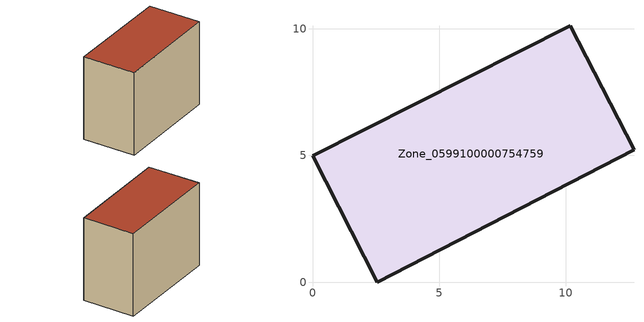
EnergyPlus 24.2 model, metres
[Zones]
Zone_0599100000754759
 floor ground (C_G): 10.16,10.11 12.69,5.21 2.56,0 0,4.99 z0
 wall outside (C_F): 12.69,5.21 10.16,10.11 0,4.99 2.56,0 12.69,5.21 z0:8.93
 roof outside (C_R): 0,4.99 2.56,0 12.69,5.21 10.16,10.11 z8.93
[BUILDING]
Pand.0599100000754759: North Axis=0; Terrain=City; Loads Convergence Tolerance Value=0.04; Temperature Convergence Tolerance Value=0.4; Solar Distribution=FullExterior; Maximum Number of Warmup Days=25; Minimum Number of Warmup Days=1
[Site:Location]
Rotterdam.The.Hague.AP_ZH_NLD Design_Conditions: Latitude=51.96; Longitude=4.45; Time Zone=1; Elevation=-4.5
[SITE:GROUNDTEMPERATURE:BUILDINGSURFACE]
18, 18, 18, 18, 18, 18, 18, 18, 18, 18, 18, 18
[MATERIAL] Thermal Absorptance=0.9; Solar Absorptance=0.7; Visible Absorptance=0.7
Name | Roughness | Thickness | Conductivity | Density | Specific Heat
G.TI.2006-2014 | MediumSmooth | 0.15 | 0.06 | 540 | 1210
F.TI.2006-2014 | Rough | 0.3 | 0.12 | 1920 | 840
R.TI.2006-2014 | MediumRough | 0.2 | 0.08 | 1500 | 1000
[CONSTRUCTION]
C_G: G.TI.2006-2014
C_F: F.TI.2006-2014
C_R: R.TI.2006-2014
[ZONE]
Zone_0599100000754759: Type=1; Multiplier=1; Ceiling Height=Autocalculate; Volume=Autocalculate; Floor Area=autocalculate; Part of Total Floor Area=Yes
[ZONEINFILTRATION:DESIGNFLOWRATE]
Infil_Zone_0599100000754759: Zone or ZoneList or Space or SpaceList=Zone_0599100000754759; Schedule=AlwaysOn; Design Flow Rate Calculation Method=Flow/Area; Flow Rate per Floor Area=0.0015; Constant Term Coefficient=1; Temperature Term Coefficient=0; Velocity Term Coefficient=0; Velocity Squared Term Coefficient=0
[HVACTEMPLATE:ZONE:IDEALLOADSAIRSYSTEM]
Zone_0599100000754759: Maximum Heating Supply Air Temperature=50; Minimum Cooling Supply Air Temperature=13; Maximum Heating Supply Air Humidity Ratio=0.0156; Minimum Cooling Supply Air Humidity Ratio=0.0077; Heating Limit=NoLimit; Cooling Limit=NoLimit; Dehumidification Control Type=ConstantSensibleHeatRatio; Cooling Sensible Heat Ratio=0.7; Dehumidification Setpoint=60; Humidification Control Type=None; Humidification Setpoint=30; Outdoor Air Method=None; Outdoor Air Flow Rate per Person=0.00944; Outdoor Air Flow Rate per Zone Floor Area=0; Outdoor Air Flow Rate per Zone=0; Demand Controlled Ventilation Type=None; Outdoor Air Economizer Type=NoEconomizer; Heat Recovery Type=None; Sensible Heat Recovery Effectiveness=0.7; Latent Heat Recovery Effectiveness=0.65
[ZONECONTROL:THERMOSTAT]
ThermostatControl_Zone_0599100000754759: Zone or ZoneList=Zone_0599100000754759; Control Type Schedule=DualSetpointControlType; Control 1=Thermostat_Zone_0599100000754759; Temperature Difference Between Cutout And Setpoint=0
[THERMOSTATSETPOINT:DUALSETPOINT]
Thermostat_Zone_0599100000754759: Heating Setpoint Temperature Schedule=HeatingSetpoint_Zone_0599100000754759; Cooling Setpoint Temperature Schedule=CoolingSetpoint_Zone_0599100000754759
[SCHEDULE:COMPACT]
HeatingSetpoint_Zone_0599100000754759: Through: 12/31, For: AllDays, Until: 24:00, 21
CoolingSetpoint_Zone_0599100000754759: Through: 12/31, For: AllDays, Until: 24:00, 24
DualSetpointControlType: Through: 12/31, For: AllDays, Until: 24:00, 4
AlwaysOn: Through: 12/31, For: AllDays, Until: 24:00, 1
